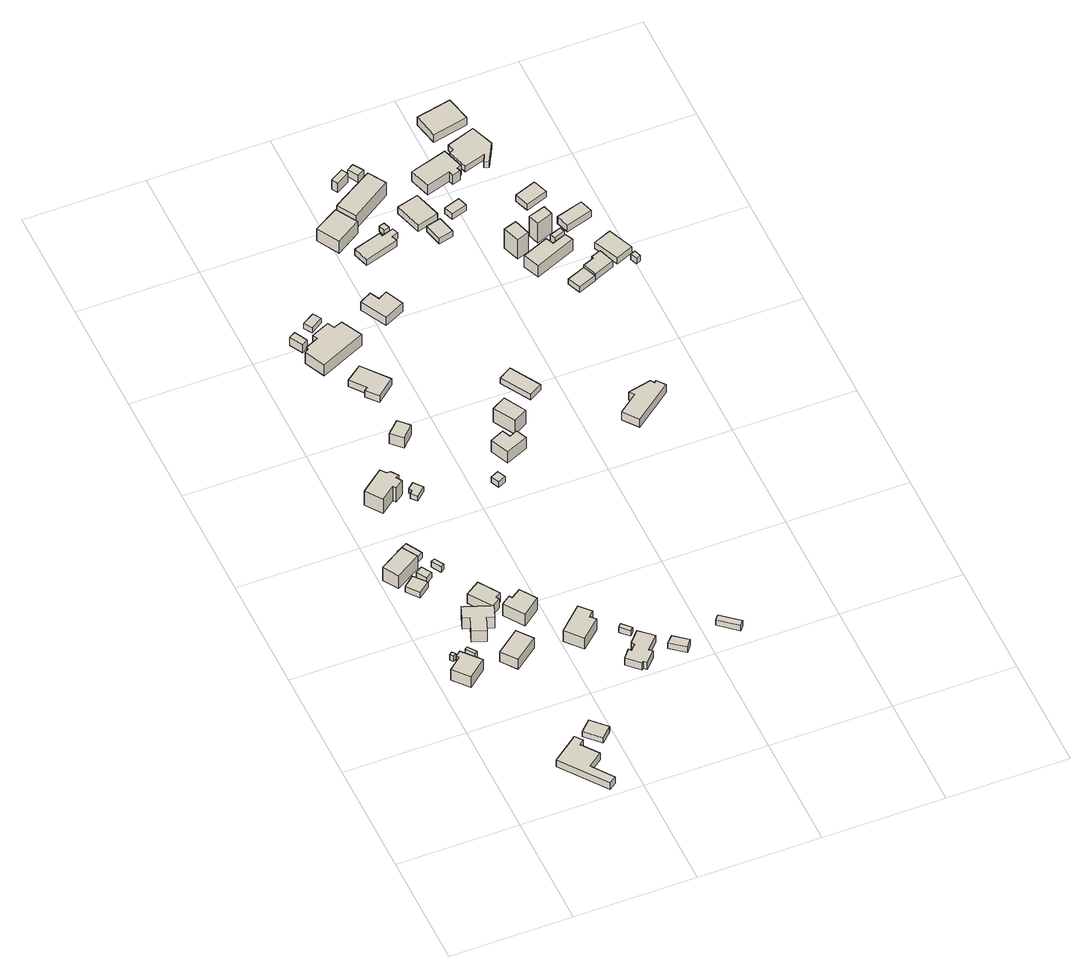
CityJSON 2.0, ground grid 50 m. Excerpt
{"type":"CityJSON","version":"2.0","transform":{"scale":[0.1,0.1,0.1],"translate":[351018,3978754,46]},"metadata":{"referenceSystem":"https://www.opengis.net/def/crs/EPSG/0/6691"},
"CityObjects":{
"building1":{"type":"Building","attributes":{"measuredHeight":8},"geometry":[{"type":"Solid","lod":"1","boundaries":[[[[0,1,2,3,4,5]],[[4,6,7,5]],[[3,8,6,4]],[[2,9,8,3]],[[1,10,9,2]],[[0,11,10,1]],[[5,7,11,0]],[[6,8,9,10,11,7]]]]}]},
"building2":{"type":"Building","attributes":{"measuredHeight":3},"geometry":[{"type":"Solid","lod":"1","boundaries":[[[[12,13,14,15]],[[14,16,17,15]],[[13,18,16,14]],[[12,19,18,13]],[[15,17,19,12]],[[16,18,19,17]]]]}]},
"building3":{"type":"Building","attributes":{"measuredHeight":4.2},"geometry":[{"type":"Solid","lod":"1","boundaries":[[[[20,21,22,23,24,25,26,27]],[[26,28,29,27]],[[25,30,28,26]],[[24,31,30,25]],[[23,32,31,24]],[[22,33,32,23]],[[21,34,33,22]],[[20,35,34,21]],[[27,29,35,20]],[[28,30,31,32,33,34,35,29]]]]}]},
"building4":{"type":"Building","attributes":{"measuredHeight":3},"geometry":[{"type":"Solid","lod":"1","boundaries":[[[[36,37,38,39]],[[38,40,41,39]],[[37,42,40,38]],[[36,43,42,37]],[[39,41,43,36]],[[40,42,43,41]]]]}]},
"building5":{"type":"Building","attributes":{"measuredHeight":3},"geometry":[{"type":"Solid","lod":"1","boundaries":[[[[44,45,46,47]],[[46,48,49,47]],[[45,50,48,46]],[[44,51,50,45]],[[47,49,51,44]],[[48,50,51,49]]]]}]},
"building6":{"type":"Building","attributes":{"measuredHeight":7.8},"geometry":[{"type":"Solid","lod":"1","boundaries":[[[[52,53,54,55]],[[54,56,57,55]],[[53,58,56,54]],[[52,59,58,53]],[[55,57,59,52]],[[56,58,59,57]]]]}]},
"building7":{"type":"Building","attributes":{"measuredHeight":3},"geometry":[{"type":"Solid","lod":"1","boundaries":[[[[60,61,62,63]],[[62,64,65,63]],[[61,66,64,62]],[[60,67,66,61]],[[63,65,67,60]],[[64,66,67,65]]]]}]},
"building8":{"type":"Building","attributes":{"measuredHeight":3},"geometry":[{"type":"Solid","lod":"1","boundaries":[[[[68,69,70,71]],[[70,72,73,71]],[[69,74,72,70]],[[68,75,74,69]],[[71,73,75,68]],[[72,74,75,73]]]]}]},
"building9":{"type":"Building","attributes":{"measuredHeight":9.1},"geometry":[{"type":"Solid","lod":"1","boundaries":[[[[76,77,78,79,80,81,82,83]],[[82,84,85,83]],[[81,86,84,82]],[[80,87,86,81]],[[79,88,87,80]],[[78,89,88,79]],[[77,90,89,78]],[[76,91,90,77]],[[83,85,91,76]],[[84,86,87,88,89,90,91,85]]]]}]},
"building10":{"type":"Building","attributes":{"measuredHeight":7.4},"geometry":[{"type":"Solid","lod":"1","boundaries":[[[[92,93,94,95]],[[94,96,97,95]],[[93,98,96,94]],[[92,99,98,93]],[[95,97,99,92]],[[96,98,99,97]]]]}]},
"building11":{"type":"Building","attributes":{"measuredHeight":2.9},"geometry":[{"type":"Solid","lod":"1","boundaries":[[[[100,101,102,103]],[[102,104,105,103]],[[101,106,104,102]],[[100,107,106,101]],[[103,105,107,100]],[[104,106,107,105]]]]}]},
"building12":{"type":"Building","attributes":{"measuredHeight":3},"geometry":[{"type":"Solid","lod":"1","boundaries":[[[[108,109,110,111]],[[110,112,113,111]],[[109,114,112,110]],[[108,115,114,109]],[[111,113,115,108]],[[112,114,115,113]]]]}]},
"building13":{"type":"Building","attributes":{"measuredHeight":7.3},"geometry":[{"type":"Solid","lod":"1","boundaries":[[[[116,117,118,119,120,121]],[[120,122,123,121]],[[119,124,122,120]],[[118,125,124,119]],[[117,126,125,118]],[[116,127,126,117]],[[121,123,127,116]],[[122,124,125,126,127,123]]]]}]},
"building14":{"type":"Building","attributes":{"measuredHeight":8.3},"geometry":[{"type":"Solid","lod":"1","boundaries":[[[[128,129,130,131,132,133,134,135,136,137]],[[136,138,139,137]],[[135,140,138,136]],[[134,141,140,135]],[[133,142,141,134]],[[132,143,142,133]],[[131,144,143,132]],[[130,145,144,131]],[[129,146,145,130]],[[128,147,146,129]],[[137,139,147,128]],[[138,140,141,142,143,144,145,146,147,139]]]]}]},
"building15":{"type":"Building","attributes":{"measuredHeight":8.6},"geometry":[{"type":"Solid","lod":"1","boundaries":[[[[148,149,150,151,152,153]],[[152,154,155,153]],[[151,156,154,152]],[[150,157,156,151]],[[149,158,157,150]],[[148,159,158,149]],[[153,155,159,148]],[[154,156,157,158,159,155]]]]}]},
"building16":{"type":"Building","attributes":{"measuredHeight":2.6},"geometry":[{"type":"Solid","lod":"1","boundaries":[[[[160,161,162,163,164,165]],[[164,166,167,165]],[[163,168,166,164]],[[162,169,168,163]],[[161,170,169,162]],[[160,171,170,161]],[[165,167,171,160]],[[166,168,169,170,171,167]]]]}]},
"building17":{"type":"Building","attributes":{"measuredHeight":7.4},"geometry":[{"type":"Solid","lod":"1","boundaries":[[[[172,173,174,175,176,177]],[[176,178,179,177]],[[175,180,178,176]],[[174,181,180,175]],[[173,182,181,174]],[[172,183,182,173]],[[177,179,183,172]],[[178,180,181,182,183,179]]]]}]},
"building18":{"type":"Building","attributes":{"measuredHeight":4.8},"geometry":[{"type":"Solid","lod":"1","boundaries":[[[[184,185,186,187,188,189,190,191,192,193,194,195]],[[194,196,197,195]],[[193,198,196,194]],[[192,199,198,193]],[[191,200,199,192]],[[190,201,200,191]],[[189,202,201,190]],[[188,203,202,189]],[[187,204,203,188]],[[186,205,204,187]],[[185,206,205,186]],[[184,207,206,185]],[[195,197,207,184]],[[196,198,199,200,201,202,203,204,205,206,207,197]]]]}]},
"building19":{"type":"Building","attributes":{"measuredHeight":5.5},"geometry":[{"type":"Solid","lod":"1","boundaries":[[[[208,209,210,211]],[[210,212,213,211]],[[209,214,212,210]],[[208,215,214,209]],[[211,213,215,208]],[[212,214,215,213]]]]}]},
"building20":{"type":"Building","attributes":{"measuredHeight":4.4},"geometry":[{"type":"Solid","lod":"1","boundaries":[[[[216,217,218,219]],[[218,220,221,219]],[[217,222,220,218]],[[216,223,222,217]],[[219,221,223,216]],[[220,222,223,221]]]]}]},
"building21":{"type":"Building","attributes":{"measuredHeight":3},"geometry":[{"type":"Solid","lod":"1","boundaries":[[[[224,225,226,227]],[[226,228,229,227]],[[225,230,228,226]],[[224,231,230,225]],[[227,229,231,224]],[[228,230,231,229]]]]}]},
"building22":{"type":"Building","attributes":{"measuredHeight":4.1},"geometry":[{"type":"Solid","lod":"1","boundaries":[[[[232,233,234,235,236,237]],[[236,238,239,237]],[[235,240,238,236]],[[234,241,240,235]],[[233,242,241,234]],[[232,243,242,233]],[[237,239,243,232]],[[238,240,241,242,243,239]]]]}]},
"building23":{"type":"Building","attributes":{"measuredHeight":8.7},"geometry":[{"type":"Solid","lod":"1","boundaries":[[[[244,245,246,247,248,249,250,251,252,253]],[[252,254,255,253]],[[251,256,254,252]],[[250,257,256,251]],[[249,258,257,250]],[[248,259,258,249]],[[247,260,259,248]],[[246,261,260,247]],[[245,262,261,246]],[[244,263,262,245]],[[253,255,263,244]],[[254,256,257,258,259,260,261,262,263,255]]]]}]},
"building24":{"type":"Building","attributes":{"measuredHeight":2.7},"geometry":[{"type":"Solid","lod":"1","boundaries":[[[[264,265,266,267]],[[266,268,269,267]],[[265,270,268,266]],[[264,271,270,265]],[[267,269,271,264]],[[268,270,271,269]]]]}]},
"building25":{"type":"Building","attributes":{"measuredHeight":3},"geometry":[{"type":"Solid","lod":"1","boundaries":[[[[272,273,274,275]],[[274,276,277,275]],[[273,278,276,274]],[[272,279,278,273]],[[275,277,279,272]],[[276,278,279,277]]]]}]},
"building26":{"type":"Building","attributes":{"measuredHeight":3},"geometry":[{"type":"Solid","lod":"1","boundaries":[[[[280,281,282,283]],[[282,284,285,283]],[[281,286,284,282]],[[280,287,286,281]],[[283,285,287,280]],[[284,286,287,285]]]]}]},
"building27":{"type":"Building","attributes":{"measuredHeight":7.2},"geometry":[{"type":"Solid","lod":"1","boundaries":[[[[288,289,290,291,292,293]],[[292,294,295,293]],[[291,296,294,292]],[[290,297,296,291]],[[289,298,297,290]],[[288,299,298,289]],[[293,295,299,288]],[[294,296,297,298,299,295]]]]}]},
"building28":{"type":"Building","attributes":{"measuredHeight":3},"geometry":[{"type":"Solid","lod":"1","boundaries":[[[[300,301,302,303]],[[302,304,305,303]],[[301,306,304,302]],[[300,307,306,301]],[[303,305,307,300]],[[304,306,307,305]]]]}]},
"building29":{"type":"Building","attributes":{"measuredHeight":6.1},"geometry":[{"type":"Solid","lod":"1","boundaries":[[[[308,309,310,311,312,313]],[[312,314,315,313]],[[311,316,314,312]],[[310,317,316,311]],[[309,318,317,310]],[[308,319,318,309]],[[313,315,319,308]],[[314,316,317,318,319,315]]]]}]},
"building30":{"type":"Building","attributes":{"measuredHeight":7.5},"geometry":[{"type":"Solid","lod":"1","boundaries":[[[[320,321,322,323]],[[322,324,325,323]],[[321,326,324,322]],[[320,327,326,321]],[[323,325,327,320]],[[324,326,327,325]]]]}]},
"building31":{"type":"Building","attributes":{"measuredHeight":7.9},"geometry":[{"type":"Solid","lod":"1","boundaries":[[[[328,329,330,331]],[[330,332,333,331]],[[329,334,332,330]],[[328,335,334,329]],[[331,333,335,328]],[[332,334,335,333]]]]}]},
"building32":{"type":"Building","attributes":{"measuredHeight":3},"geometry":[{"type":"Solid","lod":"1","boundaries":[[[[336,337,338,339]],[[338,340,341,339]],[[337,342,340,338]],[[336,343,342,337]],[[339,341,343,336]],[[340,342,343,341]]]]}]},
"building33":{"type":"Building","attributes":{"measuredHeight":3.5},"geometry":[{"type":"Solid","lod":"1","boundaries":[[[[344,345,346,347,348,349,350,351]],[[350,352,353,351]],[[349,354,352,350]],[[348,355,354,349]],[[347,356,355,348]],[[346,357,356,347]],[[345,358,357,346]],[[344,359,358,345]],[[351,353,359,344]],[[352,354,355,356,357,358,359,353]]]]}]},
"building34":{"type":"Building","attributes":{"measuredHeight":3},"geometry":[{"type":"Solid","lod":"1","boundaries":[[[[360,361,362,363]],[[362,364,365,363]],[[361,366,364,362]],[[360,367,366,361]],[[363,365,367,360]],[[364,366,367,365]]]]}]},
"building35":{"type":"Building","attributes":{"measuredHeight":8.1},"geometry":[{"type":"Solid","lod":"1","boundaries":[[[[368,369,370,371]],[[370,372,373,371]],[[369,374,372,370]],[[368,375,374,369]],[[371,373,375,368]],[[372,374,375,373]]]]}]},
"building36":{"type":"Building","attributes":{"measuredHeight":5.1},"geometry":[{"type":"Solid","lod":"1","boundaries":[[[[376,377,378,379]],[[378,380,381,379]],[[377,382,380,378]],[[376,383,382,377]],[[379,381,383,376]],[[380,382,383,381]]]]}]},
"building37":{"type":"Building","attributes":{"measuredHeight":3.8},"geometry":[{"type":"Solid","lod":"1","boundaries":[[[[384,385,386,387]],[[386,388,389,387]],[[385,390,388,386]],[[384,391,390,385]],[[387,389,391,384]],[[388,390,391,389]]]]}]},
"building38":{"type":"Building","attributes":{"measuredHeight":4},"geometry":[{"type":"Solid","lod":"1","boundaries":[[[[392,393,394,395]],[[394,396,397,395]],[[393,398,396,394]],[[392,399,398,393]],[[395,397,399,392]],[[396,398,399,397]]]]}]},
"building39":{"type":"Building","attributes":{"measuredHeight":3},"geometry":[{"type":"Solid","lod":"1","boundaries":[[[[400,401,402,403]],[[402,404,405,403]],[[401,406,404,402]],[[400,407,406,401]],[[403,405,407,400]],[[404,406,407,405]]]]}]},
"building40":{"type":"Building","attributes":{"measuredHeight":5.3},"geometry":[{"type":"Solid","lod":"1","boundaries":[[[[408,409,410,411,412,413,414,415]],[[414,416,417,415]],[[413,418,416,414]],[[412,419,418,413]],[[411,420,419,412]],[[410,421,420,411]],[[409,422,421,410]],[[408,423,422,409]],[[415,417,423,408]],[[416,418,419,420,421,422,423,417]]]]}]},
"building41":{"type":"Building","attributes":{"measuredHeight":3},"geometry":[{"type":"Solid","lod":"1","boundaries":[[[[424,425,426,427]],[[426,428,429,427]],[[425,430,428,426]],[[424,431,430,425]],[[427,429,431,424]],[[428,430,431,429]]]]}]},
"building42":{"type":"Building","attributes":{"measuredHeight":10.5},"geometry":[{"type":"Solid","lod":"1","boundaries":[[[[432,433,434,435]],[[434,436,437,435]],[[433,438,436,434]],[[432,439,438,433]],[[435,437,439,432]],[[436,438,439,437]]]]}]},
"building43":{"type":"Building","attributes":{"measuredHeight":7},"geometry":[{"type":"Solid","lod":"1","boundaries":[[[[440,441,442,443,444,445,446,447]],[[446,448,449,447]],[[445,450,448,446]],[[444,451,450,445]],[[443,452,451,444]],[[442,453,452,443]],[[441,454,453,442]],[[440,455,454,441]],[[447,449,455,440]],[[448,450,451,452,453,454,455,449]]]]}]},
"building44":{"type":"Building","attributes":{"measuredHeight":7.5},"geometry":[{"type":"Solid","lod":"1","boundaries":[[[[456,457,458,459,460,461]],[[460,462,463,461]],[[459,464,462,460]],[[458,465,464,459]],[[457,466,465,458]],[[456,467,466,457]],[[461,463,467,456]],[[462,464,465,466,467,463]]]]}]},
"building45":{"type":"Building","attributes":{"measuredHeight":2.8},"geometry":[{"type":"Solid","lod":"1","boundaries":[[[[468,469,470,471]],[[470,472,473,471]],[[469,474,472,470]],[[468,475,474,469]],[[471,473,475,468]],[[472,474,475,473]]]]}]},
"building46":{"type":"Building","attributes":{"measuredHeight":12.6},"geometry":[{"type":"Solid","lod":"1","boundaries":[[[[476,477,478,479]],[[478,480,481,479]],[[477,482,480,478]],[[476,483,482,477]],[[479,481,483,476]],[[480,482,483,481]]]]}]},
"building47":{"type":"Building","attributes":{"measuredHeight":4.9},"geometry":[{"type":"Solid","lod":"1","boundaries":[[[[484,485,486,487]],[[486,488,489,487]],[[485,490,488,486]],[[484,491,490,485]],[[487,489,491,484]],[[488,490,491,489]]]]}]},
"building48":{"type":"Building","attributes":{"measuredHeight":4.1},"geometry":[{"type":"Solid","lod":"1","boundaries":[[[[492,493,494,495,496,497]],[[496,498,499,497]],[[495,500,498,496]],[[494,501,500,495]],[[493,502,501,494]],[[492,503,502,493]],[[497,499,503,492]],[[498,500,501,502,503,499]]]]}]},
"building49":{"type":"Building","attributes":{"measuredHeight":3},"geometry":[{"type":"Solid","lod":"1","boundaries":[[[[504,505,506,507,508,509,510,511,512]],[[511,513,514,512]],[[510,515,513,511]],[[509,516,515,510]],[[508,517,516,509]],[[507,518,517,508]],[[506,519,518,507]],[[505,520,519,506]],[[504,521,520,505]],[[512,514,521,504]],[[513,515,516,517,518,519,520,521,514]]]]}]},
"building50":{"type":"Building","attributes":{"measuredHeight":4.9},"geometry":[{"type":"Solid","lod":"1","boundaries":[[[[522,523,524,525]],[[524,526,527,525]],[[523,528,526,524]],[[522,529,528,523]],[[525,527,529,522]],[[526,528,529,527]]]]}]},
"building51":{"type":"Building","attributes":{"measuredHeight":3.2},"geometry":[{"type":"Solid","lod":"1","boundaries":[[[[530,531,532,533]],[[532,534,535,533]],[[531,536,534,532]],[[530,537,536,531]],[[533,535,537,530]],[[534,536,537,535]]]]}]},
"building52":{"type":"Building","attributes":{"measuredHeight":4.4},"geometry":[{"type":"Solid","lod":"1","boundaries":[[[[538,539,540,541]],[[540,542,543,541]],[[539,544,542,540]],[[538,545,544,539]],[[541,543,545,538]],[[542,544,545,543]]]]}]},
"building53":{"type":"Building","attributes":{"measuredHeight":3.7},"geometry":[{"type":"Solid","lod":"1","boundaries":[[[[546,547,548,549]],[[548,550,551,549]],[[547,552,550,548]],[[546,553,552,547]],[[549,551,553,546]],[[550,552,553,551]]]]}]},
"building54":{"type":"Building","attributes":{"measuredHeight":3},"geometry":[{"type":"Solid","lod":"1","boundaries":[[[[554,555,556,557]],[[556,558,559,557]],[[555,560,558,556]],[[554,561,560,555]],[[557,559,561,554]],[[558,560,561,559]]]]}]}
},
"vertices":[
[169,735,36],[93,672,36],[39,737,36],[91,781,36],[83,790,36],[105,808,36],[83,790,94],[105,808,94],[91,781,94],[39,737,94],[93,672,94],[169,735,94],
[87,841,35],[98,826,35],[86,817,35],[75,831,35],[86,817,65],[75,831,65],[98,826,65],[87,841,65],
[331,111,34],[394,25,34],[365,3,34],[227,188,34],[336,270,34],[359,239,34],[339,224,34],[390,155,34],[339,224,70],[390,155,70],[359,239,70],[336,270,70],[227,188,70],[365,3,70],[394,25,70],[331,111,70],
[150,842,34],[175,805,34],[163,797,34],[139,835,34],[163,797,64],[139,835,64],[175,805,64],[150,842,64],
[104,1249,31],[146,1199,31],[99,1161,31],[59,1211,31],[99,1161,61],[59,1211,61],[146,1199,61],[104,1249,61],
[110,1363,29],[148,1301,29],[45,1237,29],[6,1299,29],[45,1237,100],[6,1299,100],[148,1301,100],[110,1363,100],
[434,229,31],[376,289,31],[420,332,31],[478,272,31],[420,332,61],[478,272,61],[376,289,61],[434,229,61],
[153,1277,31],[177,1237,31],[149,1219,31],[124,1260,31],[149,1219,61],[124,1260,61],[177,1237,61],[153,1277,61],
[312,969,32],[292,914,32],[263,924,32],[241,864,32],[185,884,32],[208,947,32],[180,957,32],[199,1011,32],[180,957,92],[199,1011,92],[208,947,92],[185,884,92],[241,864,92],[263,924,92],[292,914,92],[312,969,92],
[339,828,32],[387,766,32],[291,691,32],[243,753,32],[291,691,86],[243,753,86],[387,766,86],[339,828,86],
[148,1410,27],[185,1345,27],[140,1319,27],[102,1386,27],[140,1319,57],[102,1386,57],[185,1345,57],[148,1410,57],
[213,1297,30],[235,1258,30],[220,1250,30],[198,1288,30],[220,1250,60],[198,1288,60],[235,1258,60],[213,1297,60],
[312,977,31],[248,1069,31],[307,1108,31],[362,1026,31],[340,1012,31],[347,1000,31],[340,1012,82],[347,1000,82],[362,1026,82],[307,1108,82],[248,1069,82],[312,977,82],
[242,1698,25],[229,1689,25],[244,1667,25],[208,1641,25],[199,1653,25],[141,1609,25],[94,1674,25],[188,1749,25],[205,1727,25],[221,1725,25],[205,1727,102],[221,1725,102],[188,1749,102],[94,1674,102],[141,1609,102],[199,1653,102],[208,1641,102],[244,1667,102],[229,1689,102],[242,1698,102],
[400,879,31],[344,960,31],[381,987,31],[389,975,31],[429,1002,31],[473,936,31],[429,1002,96],[473,936,96],[389,975,96],[381,987,96],[344,960,96],[400,879,96],
[294,1685,24],[322,1651,24],[284,1615,24],[264,1639,24],[275,1651,24],[268,1665,24],[275,1651,50],[268,1665,50],[264,1639,50],[284,1615,50],[322,1651,50],[294,1685,50],
[597,848,28],[639,803,28],[617,782,28],[636,761,28],[558,689,28],[500,757,28],[558,689,88],[500,757,88],[636,761,88],[617,782,88],[639,803,88],[597,848,88],
[812,618,27],[761,562,27],[773,550,27],[731,506,27],[719,517,27],[712,510,27],[662,559,27],[692,594,27],[701,585,27],[723,607,27],[715,620,27],[758,667,27],[715,620,66],[758,667,66],[723,607,66],[701,585,66],[692,594,66],[662,559,66],[712,510,66],[719,517,66],[731,506,66],[773,550,66],[761,562,66],[812,618,66],
[351,1969,25],[391,1927,25],[341,1878,25],[300,1920,25],[341,1878,80],[300,1920,80],[391,1927,80],[351,1969,80],
[182,2531,24],[209,2479,24],[185,2463,24],[155,2517,24],[185,2463,68],[155,2517,68],[209,2479,68],[182,2531,68],
[720,731,27],[753,696,27],[739,683,27],[706,718,27],[739,683,57],[706,718,57],[753,696,57],[720,731,57],
[424,2188,21],[349,2126,21],[310,2173,21],[324,2183,21],[275,2245,21],[340,2294,21],[275,2245,56],[340,2294,56],[324,2183,56],[310,2173,56],[349,2126,56],[424,2188,56],
[307,2513,22],[321,2486,22],[357,2499,22],[401,2412,22],[214,2328,22],[173,2413,22],[189,2423,22],[189,2435,22],[241,2459,22],[232,2480,22],[241,2459,82],[232,2480,82],[189,2435,82],[189,2423,82],[173,2413,82],[214,2328,82],[401,2412,82],[357,2499,82],[321,2486,82],[307,2513,82],
[288,2608,20],[308,2575,20],[257,2544,20],[237,2577,20],[257,2544,47],[237,2577,47],[308,2575,47],[288,2608,47],
[926,557,26],[901,525,26],[842,574,26],[870,601,26],[842,574,56],[870,601,56],[901,525,56],[926,557,56],
[604,1611,22],[619,1577,22],[586,1562,22],[571,1596,22],[586,1562,52],[571,1596,52],[619,1577,52],[604,1611,52],
[631,1738,21],[689,1764,21],[704,1730,21],[737,1745,21],[757,1700,21],[665,1660,21],[757,1700,82],[665,1660,82],[737,1745,82],[704,1730,82],[689,1764,82],[631,1738,82],
[1141,567,26],[1124,547,26],[1050,610,26],[1067,629,26],[1050,610,56],[1067,629,56],[1124,547,56],[1141,567,56],
[519,2608,15],[538,2570,15],[575,2590,15],[610,2515,15],[525,2473,15],[469,2582,15],[525,2473,60],[469,2582,60],[610,2515,60],[575,2590,60],[538,2570,60],[519,2608,60],
[754,1902,22],[804,1813,22],[747,1781,22],[697,1869,22],[747,1781,97],[697,1869,97],[804,1813,97],[754,1902,97],
[511,2880,7],[459,2971,7],[562,3031,7],[613,2945,7],[562,3031,72],[613,2945,72],[459,2971,72],[511,2880,72],
[850,2069,20],[921,1948,20],[868,1918,20],[797,2038,20],[868,1918,50],[797,2038,50],[921,1948,50],[850,2069,50],
[738,2860,9],[712,2851,9],[720,2826,9],[580,2781,9],[560,2848,9],[675,2885,9],[680,2870,9],[729,2886,9],[680,2870,41],[729,2886,41],[675,2885,41],[560,2848,41],[580,2781,41],[720,2826,41],[712,2851,41],[738,2860,41],
[712,2926,9],[720,2898,9],[698,2892,9],[690,2921,9],[698,2892,39],[690,2921,39],[720,2898,39],[712,2926,39],
[741,3148,8],[785,3076,8],[617,2966,8],[572,3044,8],[617,2966,78],[572,3044,78],[785,3076,78],[741,3148,78],
[667,3220,3],[681,3195,3],[627,3164,3],[613,3189,3],[627,3164,54],[613,3189,54],[681,3195,54],[667,3220,54],
[718,3236,7],[744,3195,7],[715,3177,7],[690,3219,7],[715,3177,45],[690,3219,45],[744,3195,45],[718,3236,45],
[821,2863,8],[788,2977,8],[877,3002,8],[910,2888,8],[877,3002,43],[910,2888,43],[788,2977,43],[821,2863,43],
[910,2864,10],[928,2789,10],[869,2775,10],[851,2850,10],[869,2775,40],[851,2850,40],[928,2789,40],[910,2864,40],
[1218,1760,15],[1203,1779,15],[1299,1800,15],[1310,1784,15],[1318,1792,15],[1345,1759,15],[1187,1637,15],[1139,1698,15],[1187,1637,58],[1139,1698,58],[1345,1759,58],[1318,1792,58],[1310,1784,58],[1299,1800,58],[1203,1779,58],[1218,1760,58],
[1013,2929,10],[1026,2889,10],[960,2867,10],[947,2907,10],[960,2867,40],[947,2907,40],[1026,2889,40],[1013,2929,40],
[1133,2674,14],[1154,2605,14],[1104,2587,14],[1079,2657,14],[1104,2587,119],[1079,2657,119],[1154,2605,119],[1133,2674,119],
[1052,3151,8],[1079,3061,8],[1061,3055,8],[1066,3039,8],[1032,3028,8],[1026,3048,8],[926,3018,8],[899,3105,8],[926,3018,59],[899,3105,59],[1026,3048,59],[1032,3028,59],[1066,3039,59],[1061,3055,59],[1079,3061,59],[1052,3151,59],
[1220,2592,9],[1235,2561,9],[1293,2584,9],[1309,2551,9],[1139,2479,9],[1111,2546,9],[1139,2479,71],[1111,2546,71],[1309,2551,71],[1293,2584,71],[1235,2561,71],[1220,2592,71],
[1303,2432,11],[1325,2377,11],[1250,2347,11],[1227,2401,11],[1250,2347,39],[1227,2401,39],[1325,2377,39],[1303,2432,39],
[1190,2681,10],[1260,2703,10],[1272,2661,10],[1204,2635,10],[1272,2661,117],[1204,2635,117],[1260,2703,117],[1190,2681,117],
[1293,2630,10],[1300,2610,10],[1254,2593,10],[1246,2613,10],[1254,2593,60],[1246,2613,60],[1300,2610,60],[1293,2630,60],
[1328,2380,10],[1305,2437,10],[1352,2456,10],[1349,2465,10],[1389,2480,10],[1412,2415,10],[1389,2480,45],[1412,2415,45],[1349,2465,45],[1352,2456,45],[1305,2437,45],[1328,2380,45],
[1200,3233,7],[1235,3138,7],[1189,3054,7],[1171,3063,7],[1188,3096,7],[1100,3069,7],[1073,3155,7],[1090,3162,7],[1084,3192,7],[1090,3162,37],[1084,3192,37],[1073,3155,37],[1100,3069,37],[1188,3096,37],[1171,3063,37],[1189,3054,37],[1235,3138,37],[1200,3233,37],
[1172,3383,11],[1195,3278,11],[1049,3247,11],[1027,3352,11],[1049,3247,53],[1027,3352,53],[1195,3278,53],[1172,3383,53],
[1302,2893,10],[1324,2833,10],[1234,2800,10],[1212,2860,10],[1234,2800,42],[1212,2860,42],[1324,2833,42],[1302,2893,42],
[1310,2696,11],[1420,2730,11],[1437,2676,11],[1327,2642,11],[1437,2676,47],[1327,2642,47],[1420,2730,47],[1310,2696,47],
[1461,2557,10],[1505,2453,10],[1433,2423,10],[1387,2528,10],[1433,2423,43],[1387,2528,43],[1505,2453,43],[1461,2557,43],
[1507,2429,13],[1517,2400,13],[1498,2393,13],[1487,2422,13],[1498,2393,43],[1487,2422,43],[1517,2400,43],[1507,2429,43]
]}
